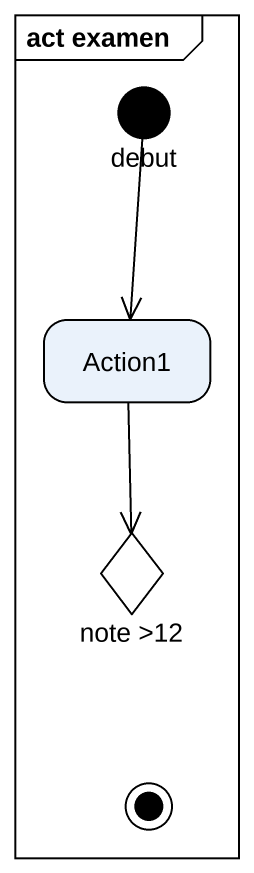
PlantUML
@startuml
mainframe act examen
hide empty description
state debut <<start>>
state Action1
state "note >12" as note_12 <<choice>>
state final1 <<end>>
debut --> Action1
Action1 --> note_12
@enduml
